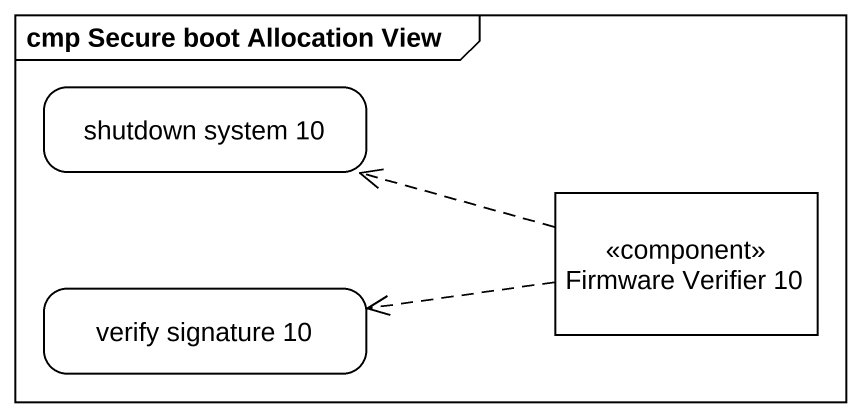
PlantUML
@startuml
mainframe cmp Secure boot Allocation View
hide empty description
state "shutdown system 10" as shutdown_system_10
state "Firmware Verifier 10" as Firmware_Verifier_10 <<component>>
state "verify signature 10" as verify_signature_10
Firmware_Verifier_10 -left[dashed]-> shutdown_system_10
Firmware_Verifier_10 -left[dashed]-> verify_signature_10
@enduml
